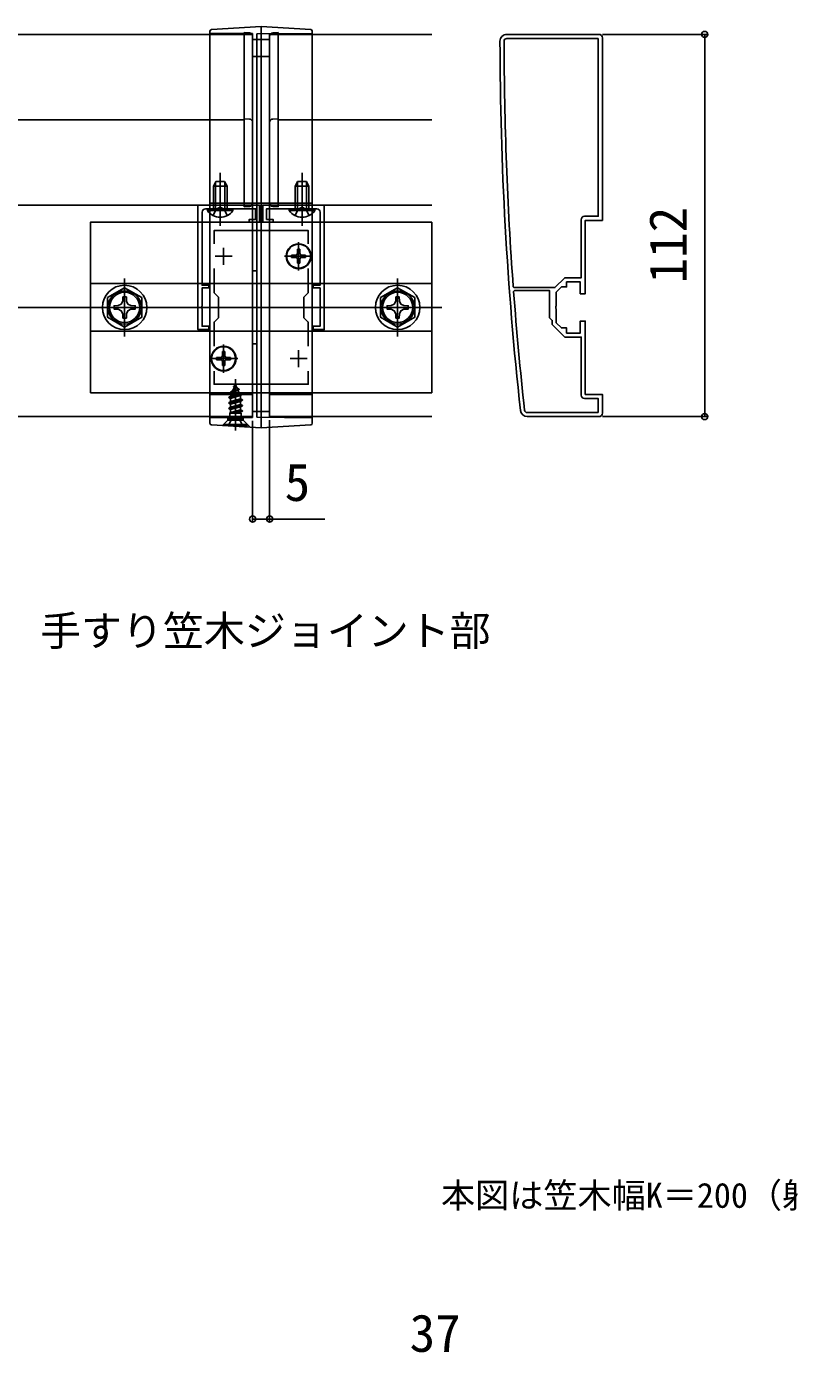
# Model space of a CAD drawing. Units: millimetres, scale not verified. Extents: x -875 to 875, y -1299 to 1291.
# Drawn here: x 394.8 to 618.4, y -916 to -527.5 of the extents above; entities that cross this region are included whole.
import ezdxf
from ezdxf.enums import TextEntityAlignment as Align

# ---------------------------------------------------------------- set-up
doc = ezdxf.new("R2010")
doc.units = ezdxf.units.MM
doc.header["$LTSCALE"] = 8
for name, color, linetype in [('0-1_USER1', 3, 'Continuous'), ('0-2_YKK_11', 7, 'Continuous'), ('0-3_YKK_12', 2, 'Continuous'), ('0-4_YKK_13', 4, 'Continuous'), ('0-5_YKK_D', 6, 'Continuous'), ('0-7_YSS_K', 3, 'Continuous')]:
    doc.layers.add(name, color=color, linetype=linetype)
doc.styles.add('ＭＳ ゴシック', font='')
doc.styles.get('ＭＳ ゴシック').set_extended_font_data('MS Gothic')

msp = doc.modelspace()

# ---------------------------------------------------------------- linework, layer by layer
at = {"layer": '0-2_YKK_11'}
for p, q in [((535.604, -529.847), (562.604, -529.847)), ((535.604, -531.047), (562.404, -531.047)), ((452.604, -592.347), (452.604, -597.347)), ((474.604, -592.347), (474.604, -597.347)), ((450.104, -594.847), (455.104, -594.847)), ((472.104, -594.847), (477.104, -594.847)), ((450.104, -624.847), (455.104, -624.847)), ((452.604, -622.347), (452.604, -627.347)), ((472.104, -624.847), (477.104, -624.847)), ((474.604, -622.347), (474.604, -627.347)), ((562.404, -640.647), (541.604, -640.647)), ((562.604, -641.847), (541.604, -641.847))]:
    msp.add_line(p, q, dxfattribs=at)
for points in [[(563.604, -530.847), (563.604, -584.347), (558.604, -584.347), (558.604, -605.847), (557.104, -605.847), (557.104, -602.347), (553.104, -602.347), (553.104, -603.847), (551.604, -603.847), (550.104, -605.347), (550.104, -609.389), (549.984, -609.572), (549.984, -610.122), (550.104, -610.305), (550.104, -614.347), (551.604, -615.847), (553.104, -615.847), (553.104, -617.347), (557.104, -617.347), (557.104, -613.847), (558.604, -613.847), (558.604, -635.347), (563.604, -635.347), (563.604, -640.847)], [(562.404, -531.047), (562.404, -583.147), (558.404, -583.147)], [(445.104, -579.847), (445.104, -616.347), (448.304, -616.347), (448.304, -615.347), (446.304, -615.347), (446.304, -610.305), (446.184, -610.122), (446.184, -609.572), (446.304, -609.389), (446.304, -604.147), (448.304, -604.147), (448.304, -603.347), (446.304, -603.347), (446.304, -581.947)], [(447.304, -580.947), (451.146, -580.947), (451.329, -580.827), (451.879, -580.827), (452.062, -580.947), (462.004, -580.947), (462.004, -584.047), (460.104, -584.047), (460.104, -584.847), (463.104, -584.847), (463.104, -579.847), (445.104, -579.847)], [(479.904, -580.947), (476.062, -580.947), (475.879, -580.827), (475.329, -580.827), (475.146, -580.947), (465.204, -580.947), (465.204, -584.047), (467.104, -584.047), (467.104, -584.847), (464.104, -584.847), (464.104, -579.847), (482.104, -579.847)], [(482.104, -579.847), (482.104, -616.347), (478.904, -616.347), (478.904, -615.347), (480.904, -615.347), (480.904, -610.305), (481.024, -610.122), (481.024, -609.572), (480.904, -609.389), (480.904, -604.147), (478.904, -604.147), (478.904, -603.347), (480.904, -603.347), (480.904, -581.947)], [(557.404, -584.147), (557.404, -601.147), (552.607, -601.147), (549.707, -604.047), (537.789, -604.047), (537.489, -603.769)], [(449.804, -591.214), (449.804, -587.347), (477.404, -587.347), (477.404, -591.214)], [(449.804, -621.214), (449.804, -614.147), (451.104, -612.847), (451.104, -606.847), (449.804, -605.547), (449.804, -598.48)], [(477.404, -598.48), (477.404, -605.547), (476.104, -606.847), (476.104, -612.847), (477.404, -614.147), (477.404, -621.214)], [(537.593, -605.169), (537.892, -604.847), (548.104, -604.847), (548.104, -612.847), (548.904, -613.647), (548.904, -614.844), (552.607, -618.547), (557.404, -618.547), (557.404, -635.547)], [(477.404, -628.48), (477.404, -632.347), (449.804, -632.347), (449.804, -628.48)], [(558.404, -636.547), (562.404, -636.547), (562.404, -640.647)]]:
    msp.add_lwpolyline(points, dxfattribs=at)
msp.add_lwpolyline([(448.604, -584.847), (448.604, -634.847), (478.604, -634.847), (478.604, -584.847)], close=True, dxfattribs=at)
for centre, radius, start, end in [((535.604, -531.847), 2, 90, 180.07338), ((1533.607, -530.569), 1000.004, 180.07337, 186.28629), ((535.604, -531.847), 0.8, 89.99999, 180.07337), ((1533.605, -530.569), 998.802, 180.07336, 184.20284), ((562.604, -530.847), 1, 0.00001, 89.99999), ((447.304, -581.947), 1, 90.00001, 179.99999), ((479.904, -581.947), 1, 0.00001, 89.99999), ((558.404, -584.147), 1, 90.00001, 179.99999), ((1533.613, -530.568), 998.809, 184.28341, 186.28629), ((558.404, -635.547), 1, 180.00001, 269.99999), ((541.604, -639.847), 2, 186.28628, 270), ((541.604, -639.847), 0.8, 186.28629, 270.00001), ((562.604, -640.847), 1, 270.00001, 359.99999)]:
    msp.add_arc(centre, radius, start, end, dxfattribs=at)
at = {"layer": '0-3_YKK_12'}
for p, q in [((461.104, -641.847), (461.104, -529.847)), ((466.104, -641.847), (466.104, -529.847)), ((463.604, -644.847), (463.604, -574.847))]:
    msp.add_line(p, q, dxfattribs=at)
for points in [[(-14.628, -529.847), (458.604, -529.847), (458.604, -579.847), (35.372, -579.847)], [(-14.396, -529.847), (448.604, -529.847), (461.104, -529.847)], [(466.104, -529.847), (478.604, -529.847), (513.604, -529.847)], [(513.604, -579.847), (468.604, -579.847), (468.604, -529.847), (513.604, -529.847)], [(10.372, -554.847), (458.604, -554.847), (458.604, -579.847), (35.372, -579.847)], [(513.604, -579.847), (468.604, -579.847), (468.604, -554.847), (513.604, -554.847)], [(97.604, -641.847), (448.604, -641.847), (461.104, -641.847)], [(466.104, -641.847), (478.604, -641.847), (513.604, -641.847)]]:
    msp.add_lwpolyline(points, dxfattribs=at)
at = {"layer": '0-4_YKK_13'}
for p, q in [((449.074, -528.436), (463.604, -527.547)), ((463.604, -527.547), (478.135, -528.436)), ((461.104, -529.59), (448.604, -529.547)), ((448.604, -641.273), (448.604, -531.733)), ((458.604, -529.347), (460.165, -529.442)), ((458.604, -529.347), (458.604, -580.347)), ((461.104, -579.253), (461.104, -530.44)), ((461.104, -531.347), (466.104, -531.347)), ((461.104, -640.055), (461.104, -531.893)), ((478.604, -529.547), (462.304, -529.689)), ((462.304, -639.956), (462.304, -531.992)), ((463.604, -530.842), (463.604, -642.22)), ((463.604, -531.347), (463.604, -530.905)), ((466.104, -579.253), (466.104, -530.44)), ((466.104, -536.347), (466.104, -531.347)), ((468.604, -529.347), (467.043, -529.442)), ((468.604, -529.347), (468.604, -580.347)), ((478.604, -531.733), (478.604, -641.273)), ((466.104, -536.347), (461.104, -536.347)), ((463.604, -579.347), (463.604, -536.347)), ((458.604, -554.547), (460.165, -554.642)), ((458.604, -580.147), (458.604, -554.547)), ((468.604, -554.547), (467.043, -554.642)), ((468.604, -580.147), (468.604, -554.547)), ((461.104, -555.64), (461.104, -555.94)), ((461.104, -555.94), (461.104, -578.754)), ((466.104, -555.64), (466.104, -555.94)), ((466.104, -555.94), (466.104, -578.754)), ((451.604, -585.947), (451.604, -570.447)), ((475.604, -585.947), (475.604, -570.447)), ((450.304, -572.947), (449.604, -574.347)), ((450.259, -580.947), (450.259, -573.038)), ((450.304, -572.947), (452.904, -572.947)), ((452.904, -572.947), (453.604, -574.347)), ((452.95, -580.947), (452.95, -573.038)), ((453.604, -580.947), (453.604, -574.347)), ((474.304, -572.947), (473.604, -574.347)), ((473.604, -580.947), (473.604, -574.347)), ((474.259, -580.947), (474.259, -573.038)), ((476.904, -572.947), (474.304, -572.947)), ((476.904, -572.947), (477.604, -574.347)), ((476.95, -580.947), (476.95, -573.038)), ((461.104, -578.754), (461.104, -579.053)), ((466.104, -578.754), (466.104, -579.053)), ((447.854, -581.456), (447.854, -580.947)), ((447.854, -580.947), (455.354, -580.947)), ((448.604, -579.347), (478.604, -579.347)), ((460.165, -580.051), (458.604, -580.147)), ((460.165, -580.251), (458.604, -580.347)), ((467.043, -580.051), (468.604, -580.147)), ((467.043, -580.251), (468.604, -580.347)), ((479.354, -580.947), (471.854, -580.947)), ((479.354, -581.456), (479.354, -580.947)), ((474.954, -592.797), (474.254, -592.797)), ((474.254, -592.797), (474.254, -593.997)), ((474.604, -598.997), (474.604, -590.697)), ((474.954, -592.797), (474.954, -593.997)), ((478.754, -594.847), (470.454, -594.847)), ((472.554, -594.497), (472.554, -595.197)), ((473.754, -594.497), (472.554, -594.497)), ((473.754, -595.197), (472.554, -595.197)), ((474.254, -595.697), (474.254, -596.897)), ((474.954, -596.897), (474.254, -596.897)), ((474.954, -595.697), (474.954, -596.897)), ((476.654, -594.497), (475.454, -594.497)), ((476.654, -595.197), (475.454, -595.197)), ((476.654, -594.497), (476.654, -595.197)), ((423.604, -601.347), (423.604, -618.347)), ((462.304, -599.147), (461.104, -599.147)), ((503.604, -601.347), (503.604, -618.347)), ((432.104, -609.847), (415.104, -609.847)), ((423.081, -607.993), (423.103, -606.747)), ((512.104, -609.847), (495.104, -609.847)), ((503.081, -607.993), (503.103, -606.747)), ((452.604, -628.997), (452.604, -620.697)), ((462.304, -620.547), (461.104, -620.547)), ((456.754, -624.847), (448.454, -624.847)), ((450.554, -624.497), (450.554, -625.197)), ((451.754, -624.497), (450.554, -624.497)), ((451.754, -625.197), (450.554, -625.197)), ((452.954, -622.797), (452.254, -622.797)), ((452.254, -622.797), (452.254, -623.997)), ((452.954, -622.797), (452.954, -623.997)), ((454.654, -624.497), (453.454, -624.497)), ((454.654, -625.197), (453.454, -625.197)), ((454.654, -624.497), (454.654, -625.197)), ((452.254, -625.697), (452.254, -626.897)), ((452.954, -626.897), (452.254, -626.897)), ((452.954, -625.697), (452.954, -626.897)), ((456.104, -632.397), (455.357, -634.2)), ((455.504, -632.987), (455.972, -632.717)), ((455.504, -633.087), (455.504, -632.987)), ((455.504, -633.087), (455.758, -633.233)), ((456.104, -645.897), (456.104, -630.902)), ((456.104, -632.397), (456.528, -633.42)), ((448.604, -635.347), (461.104, -635.347)), ((454.104, -636.167), (457.854, -635.372)), ((454.104, -636.267), (457.854, -635.472)), ((454.104, -636.167), (454.68, -635.834)), ((454.104, -636.267), (454.104, -636.167)), ((454.104, -636.267), (454.629, -636.57)), ((458.104, -636.962), (454.104, -637.757)), ((454.104, -637.857), (458.104, -637.062)), ((457.47, -635.694), (454.629, -636.57)), ((454.629, -637.454), (454.629, -636.57)), ((454.629, -637.454), (457.579, -636.659)), ((455.072, -634.889), (454.68, -635.834)), ((454.68, -635.834), (457.174, -634.979)), ((454.704, -634.677), (457.154, -633.882)), ((454.704, -634.577), (455.357, -634.2)), ((454.704, -634.677), (455.072, -634.889)), ((455.072, -634.889), (456.803, -634.084)), ((455.357, -634.2), (456.528, -633.42)), ((456.528, -633.42), (457.154, -633.782)), ((456.803, -634.084), (457.154, -633.882)), ((456.803, -634.084), (457.174, -634.979)), ((457.154, -633.882), (457.154, -633.782)), ((457.174, -634.979), (457.854, -635.372)), ((457.47, -635.694), (457.854, -635.472)), ((457.47, -635.694), (457.579, -635.958)), ((457.579, -636.659), (457.579, -635.958)), ((457.579, -636.659), (458.104, -636.962)), ((457.579, -637.365), (458.104, -637.062)), ((457.854, -635.472), (457.854, -635.372)), ((458.104, -637.062), (458.104, -636.962)), ((454.104, -637.757), (454.629, -637.454)), ((454.104, -637.857), (454.104, -637.757)), ((454.104, -637.857), (454.629, -638.16)), ((454.104, -639.347), (458.104, -638.552)), ((458.104, -638.652), (454.104, -639.447)), ((454.104, -639.347), (454.629, -639.044)), ((454.104, -639.447), (454.104, -639.347)), ((454.104, -639.447), (454.629, -639.75)), ((454.325, -640.809), (454.629, -640.634)), ((457.739, -640.809), (454.325, -640.809)), ((454.469, -641.95), (454.469, -640.809)), ((457.579, -637.365), (454.629, -638.16)), ((454.629, -639.044), (454.629, -638.16)), ((454.629, -639.044), (457.579, -638.249)), ((457.579, -638.955), (454.629, -639.75)), ((454.629, -640.634), (454.629, -639.75)), ((454.629, -640.634), (457.579, -639.839)), ((454.746, -640.809), (458.104, -640.142)), ((458.104, -640.242), (455.249, -640.809)), ((457.579, -640.545), (456.598, -640.809)), ((457.579, -638.249), (457.579, -637.365)), ((457.579, -638.249), (458.104, -638.552)), ((457.579, -638.955), (458.104, -638.652)), ((457.579, -639.839), (457.579, -638.955)), ((457.579, -639.839), (458.104, -640.142)), ((457.579, -640.545), (458.104, -640.242)), ((457.579, -640.809), (457.579, -640.545)), ((457.739, -641.95), (457.739, -640.809)), ((458.104, -638.652), (458.104, -638.552)), ((458.104, -640.242), (458.104, -640.142)), ((466.104, -640.347), (461.104, -640.347)), ((463.604, -642.157), (463.604, -640.347)), ((448.604, -642.147), (461.104, -642.103)), ((453.854, -642.897), (452.296, -644.455)), ((452.604, -644.147), (454.235, -642.516)), ((452.604, -644.397), (452.604, -644.147)), ((452.604, -644.147), (459.604, -644.147)), ((452.604, -644.397), (459.604, -644.397)), ((453.854, -642.128), (453.854, -642.897)), ((458.354, -642.897), (453.854, -642.897)), ((457.854, -642.397), (454.354, -642.397)), ((457.249, -642.582), (456.104, -641.973)), ((458.154, -644.397), (457.249, -642.582)), ((458.354, -642.897), (458.354, -642.113)), ((460.409, -644.951), (458.354, -642.897)), ((462.304, -642.005), (478.604, -642.147))]:
    msp.add_line(p, q, dxfattribs=at)
for points in [[(463.604, -530.842), (463.604, -530.497), (463.604, -530.157), (463.604, -529.824), (463.604, -529.501), (463.604, -529.195), (463.604, -528.906), (463.604, -528.637), (463.604, -528.394), (463.604, -528.177), (463.604, -527.989), (463.604, -527.832), (463.604, -527.709), (463.604, -527.619), (463.604, -527.565), (463.604, -527.547)], [(448.604, -531.733), (448.604, -531.395), (448.604, -531.064), (448.604, -530.741), (448.604, -530.433), (448.604, -530.145), (448.604, -529.878), (448.604, -529.639), (448.604, -529.431), (448.604, -529.256), (448.604, -529.117), (448.604, -529.017), (448.604, -528.955), (448.604, -528.935)], [(461.104, -531.893), (461.104, -531.616), (461.104, -531.343), (461.104, -531.077), (461.104, -530.824), (461.104, -530.587), (461.104, -530.367), (461.104, -530.171), (461.104, -530), (461.104, -529.855), (461.104, -529.741), (461.104, -529.658), (461.104, -529.608), (461.104, -529.59)], [(462.304, -529.689), (462.304, -529.706), (462.304, -529.756), (462.304, -529.839), (462.304, -529.953), (462.304, -530.096), (462.304, -530.268), (462.304, -530.464), (462.304, -530.682), (462.304, -530.921), (462.304, -531.174), (462.304, -531.439), (462.304, -531.713), (462.304, -531.992)], [(478.604, -528.935), (478.604, -528.955), (478.604, -529.017), (478.604, -529.117), (478.604, -529.256), (478.604, -529.431), (478.604, -529.639), (478.604, -529.878), (478.604, -530.145), (478.604, -530.433), (478.604, -530.741), (478.604, -531.064), (478.604, -531.395), (478.604, -531.733)], [(449.604, -580.947), (449.604, -574.347), (453.604, -574.347)], [(477.604, -580.947), (477.604, -574.347), (473.604, -574.347)], [(447.854, -581.456), (455.354, -581.456), (455.354, -580.947)], [(449.554, -582.956), (450.459, -581.1), (451.604, -580.492)], [(453.654, -582.956), (452.749, -581.1), (451.604, -580.492)], [(479.354, -581.456), (471.854, -581.456), (471.854, -580.947)], [(473.554, -582.956), (474.459, -581.1), (475.604, -580.492)], [(477.654, -582.956), (476.749, -581.1), (475.604, -580.492)], [(421.751, -610.37), (420.504, -610.348), (420.504, -609.345), (421.751, -609.324)], [(421.751, -609.324), (422.619, -608.862), (423.081, -607.993)], [(423.103, -606.747), (424.106, -606.747), (424.127, -607.993)], [(424.127, -607.993), (424.589, -608.862), (425.458, -609.324)], [(425.458, -609.324), (426.704, -609.345), (426.704, -610.348), (425.458, -610.37)], [(501.751, -610.37), (500.504, -610.348), (500.504, -609.345), (501.751, -609.324)], [(501.751, -609.324), (502.619, -608.862), (503.081, -607.993)], [(503.103, -606.747), (504.106, -606.747), (504.127, -607.993)], [(504.127, -607.993), (504.589, -608.862), (505.458, -609.324)], [(505.458, -609.324), (506.704, -609.345), (506.704, -610.348), (505.458, -610.37)], [(423.081, -611.7), (422.619, -610.832), (421.751, -610.37)], [(424.127, -611.7), (424.106, -612.947), (423.103, -612.947), (423.081, -611.7)], [(425.458, -610.37), (424.589, -610.832), (424.127, -611.7)], [(503.081, -611.7), (502.619, -610.832), (501.751, -610.37)], [(504.127, -611.7), (504.106, -612.947), (503.103, -612.947), (503.081, -611.7)], [(505.458, -610.37), (504.589, -610.832), (504.127, -611.7)], [(454.704, -634.677), (454.704, -634.577), (457.154, -633.782)], [(466.104, -640.347), (466.104, -635.347), (478.604, -635.347)], [(461.104, -642.103), (461.104, -642.089), (461.104, -642.045), (461.104, -641.974), (461.104, -641.875), (461.104, -641.75), (461.104, -641.6), (461.104, -641.428), (461.104, -641.236), (461.104, -641.025), (461.104, -640.798), (461.104, -640.56), (461.104, -640.312), (461.104, -640.055)], [(462.304, -639.956), (462.304, -640.212), (462.304, -640.46), (462.304, -640.698), (462.304, -640.925), (462.304, -641.135), (462.304, -641.328), (462.304, -641.501), (462.304, -641.65), (462.304, -641.775), (462.304, -641.875), (462.304, -641.946), (462.304, -641.99), (462.304, -642.005)], [(448.604, -643.759), (448.604, -643.746), (448.604, -643.706), (448.604, -643.641), (448.604, -643.55), (448.604, -643.435), (448.604, -643.297), (448.604, -643.136), (448.604, -642.955), (448.604, -642.755), (448.604, -642.539), (448.604, -642.306), (448.604, -642.062), (448.604, -641.808), (448.604, -641.544), (448.604, -641.273)], [(478.135, -644.258), (463.604, -645.147), (449.074, -644.258)], [(454.054, -644.397), (454.959, -642.582), (456.104, -641.973)], [(459.604, -644.397), (459.604, -644.147), (457.974, -642.516)], [(463.604, -645.147), (463.604, -645.131), (463.604, -645.085), (463.604, -645.008), (463.604, -644.901), (463.604, -644.766), (463.604, -644.603), (463.604, -644.413), (463.604, -644.2), (463.604, -643.965), (463.604, -643.71), (463.604, -643.436), (463.604, -643.148), (463.604, -642.849), (463.604, -642.539), (463.604, -642.22)], [(478.604, -641.273), (478.604, -641.544), (478.604, -641.808), (478.604, -642.062), (478.604, -642.306), (478.604, -642.539), (478.604, -642.755), (478.604, -642.955), (478.604, -643.136), (478.604, -643.297), (478.604, -643.435), (478.604, -643.55), (478.604, -643.641), (478.604, -643.706), (478.604, -643.746), (478.604, -643.759)]]:
    msp.add_lwpolyline(points, dxfattribs=at)
for points in [[(513.604, -584.847), (513.604, -634.847), (413.604, -634.847), (413.604, -584.847)], [(413.604, -616.847), (513.604, -616.847), (513.604, -602.847), (413.604, -602.847)], [(428.604, -606.96), (423.604, -604.073), (418.604, -606.96), (418.604, -612.734), (423.604, -615.62), (428.604, -612.734)], [(508.604, -606.96), (503.604, -604.073), (498.604, -606.96), (498.604, -612.734), (503.604, -615.62), (508.604, -612.734)]]:
    msp.add_lwpolyline(points, close=True, dxfattribs=at)
for centre, radius in [((474.604, -594.847), 3.65), ((474.604, -594.847), 3.5), ((423.604, -609.847), 6.5), ((423.604, -609.847), 4.907), ((423.604, -609.847), 4.432), ((503.604, -609.847), 6.5), ((503.604, -609.847), 4.907), ((503.604, -609.847), 4.432), ((452.604, -624.847), 3.65), ((452.604, -624.847), 3.5)]:
    msp.add_circle(centre, radius, dxfattribs=at)
for centre, radius, start, end in [((449.104, -528.935), 0.5, 93.5, 180), ((460.104, -530.44), 1, 0, 86.5), ((467.104, -530.44), 1, 93.5, 180), ((478.104, -528.935), 0.5, 0, 86.5), ((460.104, -555.64), 1, 0, 86.5), ((467.104, -555.64), 1, 93.5, 180), ((451.604, -578.92), 4.527, 214.06671, 325.93329), ((460.104, -579.053), 1, 273.5, 0), ((460.104, -579.253), 1, 273.5, 0), ((467.104, -579.053), 1, 180, 266.5), ((467.104, -579.253), 1, 180, 266.5), ((475.604, -578.92), 4.527, 214.06671, 325.93329), ((473.754, -593.997), 0.5, 270, 0), ((475.454, -593.997), 0.5, 180, 270), ((473.754, -595.697), 0.5, 0, 90), ((475.454, -595.697), 0.5, 90, 180), ((451.754, -623.997), 0.5, 270, 0), ((451.754, -625.697), 0.5, 0, 90), ((453.454, -623.997), 0.5, 180, 270), ((453.454, -625.697), 0.5, 90, 180), ((449.104, -643.759), 0.5, 180, 266.5), ((453.669, -641.95), 0.8, 315, 0), ((458.539, -641.95), 0.8, 180, 225), ((478.104, -643.759), 0.5, 273.5, 0)]:
    msp.add_arc(centre, radius, start, end, dxfattribs=at)
at = {"layer": '0-5_YKK_D'}
for p, q in [((563.604, -529.847), (594.604, -529.847)), ((593.604, -529.847), (593.604, -641.847)), ((461.104, -643.103), (461.104, -672.847)), ((466.104, -642.847), (466.104, -672.847)), ((563.604, -641.847), (594.604, -641.847))]:
    msp.add_line(p, q, dxfattribs=at)
msp.add_lwpolyline([(461.104, -671.847), (466.104, -671.847), (482.297, -671.847)], dxfattribs=at)
for centre in [(593.604, -529.847), (593.604, -641.847), (461.104, -671.847), (466.104, -671.847)]:
    msp.add_circle(centre, 0.875, dxfattribs=at)
at = {"layer": '0-7_YSS_K'}
msp.add_line((63.604, -609.847), (516.604, -609.847), dxfattribs=at)

# ---------------------------------------------------------------- texts
at = {"layer": '0-1_USER1', "style": 'ＭＳ ゴシック'}
for s, height, p in [('手すり笠木ジョイント部', 8.798, (398.841, -711.632)), ('本図は笠木幅K＝200（躯体厚＝165）、見付60㎜を示す。', 7.331, (516.318, -875.836))]:
    msp.add_text(s, height=height, dxfattribs=at).set_placement(p, align=Align.BOTTOM_LEFT)
at = {"layer": '0-5_YKK_D', "style": 'ＭＳ ゴシック'}
msp.add_text('112', height=11, rotation=90, dxfattribs=at).set_placement((591.604, -602.807), align=Align.BOTTOM_LEFT)
for s, p in [('5', (470.496, -669.847)), ('37', (507.129, -919.137))]:
    msp.add_text(s, height=11, dxfattribs=at).set_placement(p, align=Align.BOTTOM_LEFT)

doc.saveas('drawing.dxf')
